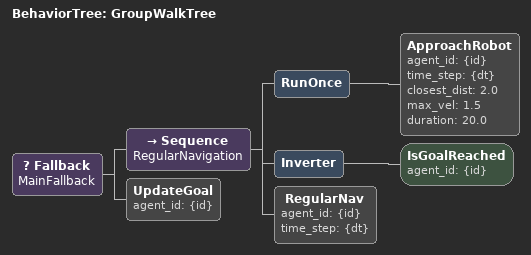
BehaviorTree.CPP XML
<?xml version="1.0" encoding="UTF-8"?>
<root main_tree_to_execute="GroupWalkTree" BTCPP_format="4">

<BehaviorTree ID="GroupWalkTree">
    <Fallback name="MainFallback">

      <Sequence name="RegularNavigation">
        <RunOnce>
          <ApproachRobot agent_id="{id}" time_step="{dt}" closest_dist="2.0" max_vel="1.5" duration="20.0"/>
        </RunOnce>

        <Inverter>
          <IsGoalReached agent_id="{id}"/>
        </Inverter>
        <RegularNav agent_id="{id}" time_step="{dt}"/>
      </Sequence>
      <UpdateGoal agent_id="{id}"/>
    </Fallback>
  </BehaviorTree>
</root>
